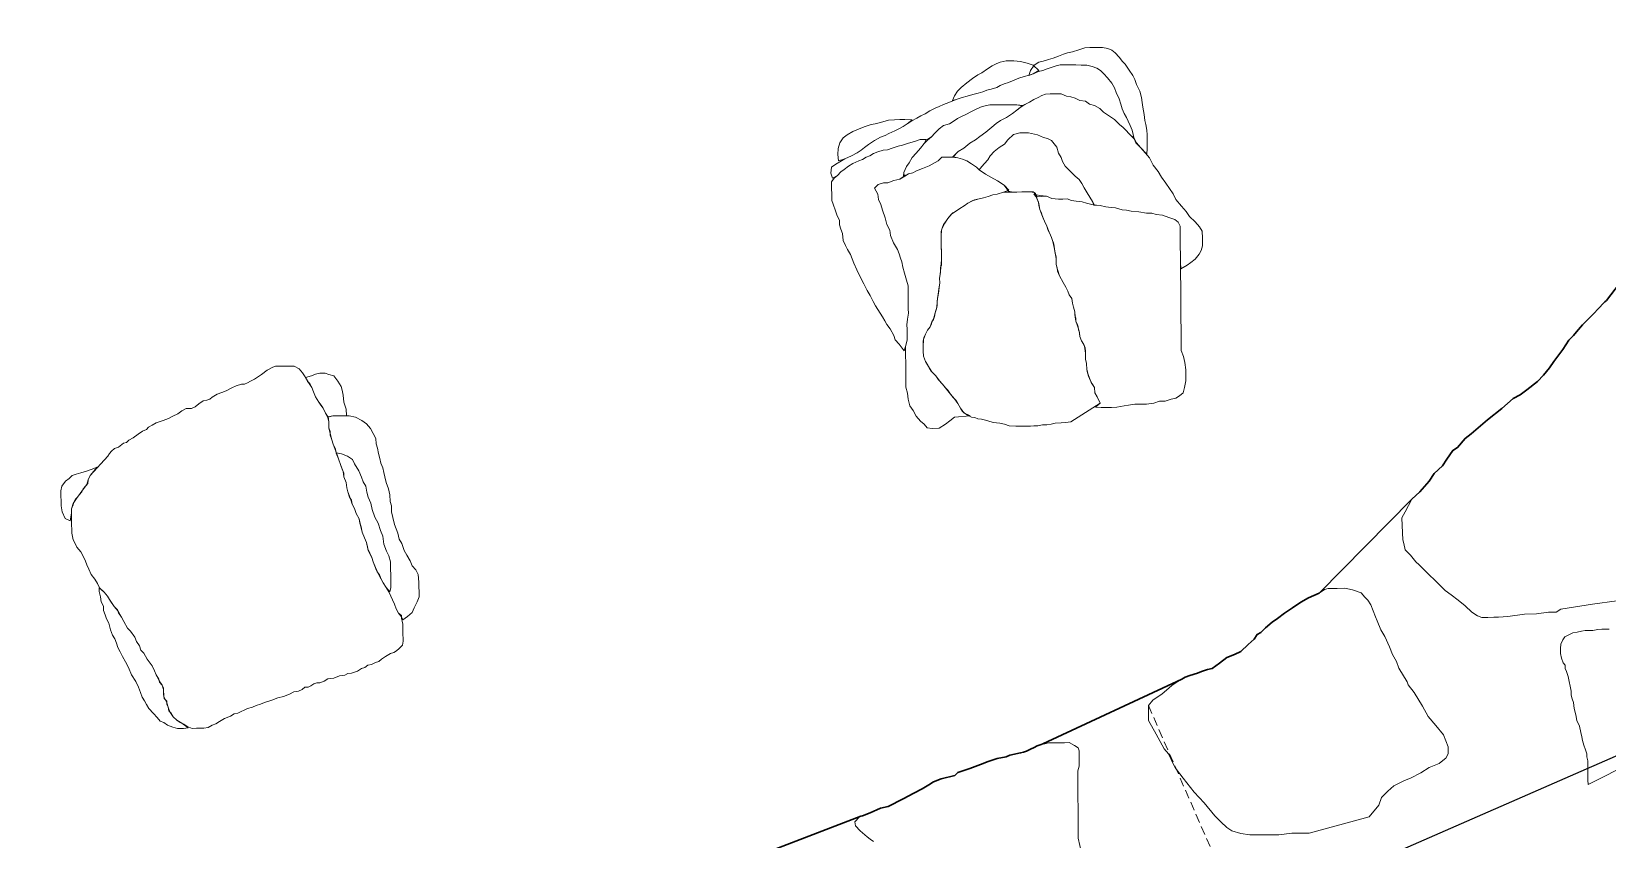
# Model space of a CAD drawing. Header units: millimetres. Extents: x -3113 to 15022, y -19591 to 4665.
# Drawn here: x 2219 to 3356, y -4601 to -4017 of the extents above; entities that cross this region are included whole.
import ezdxf

# ---------------------------------------------------------------- set-up
doc = ezdxf.new("R2010")
doc.units = ezdxf.units.MM
doc.header["$XCLIPFRAME"] = 2
doc.linetypes.add('DASHED', pattern=[19.05, 12.7, -6.35])
doc.linetypes.add('HIDDEN', pattern=[9.525, 6.35, -3.175])
for name, color, linetype, lineweight in [('0A-detail', 7, 'Continuous', 18), ('0A-detail-below_in', 7, 'DASHED', 13), ('0T-walltop', 7, 'Continuous', 30)]:
    doc.layers.add(name, color=color, linetype=linetype, lineweight=lineweight)
picture_1 = doc.add_image_def('image1.tif', size_in_pixel=(6668, 8809))

msp = doc.modelspace()

# ---------------------------------------------------------------- linework, layer by layer
at = {"layer": '0A-detail'}
for points in [[(2984.4, -4042.5), (2980.6, -4041.6), (2976.6, -4041.6), (2972.6, -4041.3), (2968.1, -4041.3), (2964.7, -4041.3), (2961.5, -4041.4), (2958.5, -4042.2), (2955.6, -4043), (2952.1, -4044.3), (2948.9, -4045.5), (2945.8, -4046.3), (2942, -4047.8), (2938.7, -4049), (2939.9, -4045.6), (2942.6, -4041.7), (2946.1, -4039.5), (2949.2, -4038.7), (2953, -4037.5), (2956.3, -4036.5), (2960.3, -4035.1), (2963.8, -4033.8), (2966.8, -4032.7), (2970.3, -4031.9), (2974.8, -4030.5), (2979.2, -4029.1), (2982.8, -4028.9), (2987.5, -4028.8), (2992, -4028.9), (2995.8, -4029.6), (2998.8, -4030.9), (3001, -4032.8), (3003.9, -4035.8), (3006.5, -4038.9), (3008.4, -4040.9), (3011.3, -4045.3), (3013.9, -4049.1), (3015.2, -4052), (3016.5, -4055.5), (3018.8, -4060.5), (3020.1, -4065), (3020.5, -4068.6), (3021, -4072), (3022, -4077.2), (3022.5, -4081.5), (3023.2, -4084.5), (3024, -4088.6), (3024.2, -4092), (3024.2, -4096.7), (3024.3, -4101.9), (3024, -4105.9), (3019.4, -4101.1), (3016, -4097.8), (3014.8, -4094.7), (3014.2, -4091.7), (3013.3, -4088.6), (3011.9, -4085.1), (3010.6, -4082.1), (3009.2, -4079.4), (3007.5, -4076.6), (3006.2, -4073.2), (3005.2, -4069.9), (3004, -4065.9), (3001.9, -4061.3), (3000.6, -4057.9), (2998.6, -4054.7), (2995.6, -4050.9), (2992.9, -4047.9), (2990.4, -4045.6), (2987.9, -4043.9)], [(2827.3, -4096.1), (2831.8, -4093.6), (2835.2, -4092.3), (2837.8, -4090.9), (2842.2, -4089.1), (2844.9, -4087.7), (2848.2, -4085.8), (2851.1, -4084.1), (2854.4, -4081.8), (2857.9, -4079.8), (2860.9, -4078.2), (2864, -4076.7), (2867.4, -4074.6), (2871.3, -4072.7), (2874.2, -4071.4), (2877.1, -4070), (2881, -4068.6), (2886.4, -4066.5), (2890.6, -4065), (2894.3, -4064.1), (2898.4, -4062.8), (2902.2, -4061.8), (2905.5, -4060.9), (2908.4, -4059.8), (2911.7, -4058.9), (2915.6, -4057.7), (2918.2, -4056.4), (2921, -4055.2), (2924.2, -4054.1), (2928.3, -4052.5), (2931.6, -4051.1), (2935.4, -4049.9), (2939, -4048.8), (2942, -4047.8), (2945.8, -4046.3), (2948.9, -4045.5), (2952.1, -4044.3), (2955.6, -4043), (2958.5, -4042.2), (2961.5, -4041.4), (2964.7, -4041.3), (2968.1, -4041.3), (2972.6, -4041.3), (2976.6, -4041.6), (2980.6, -4041.6), (2984.4, -4042.5), (2987.9, -4043.9), (2990.4, -4045.6), (2992.9, -4047.9), (2995.6, -4050.9), (2998.6, -4054.7), (3000.6, -4057.9), (3001.9, -4061.3), (3004, -4065.9), (3005.2, -4069.9), (3006.2, -4073.2), (3007.5, -4076.6), (3009.2, -4079.4), (3010.6, -4082.1), (3011.9, -4085.1), (3013.3, -4088.6), (3014.2, -4091.7), (3014.8, -4094.7), (3011.3, -4091.1), (3008.9, -4088.6), (3006.8, -4086.6), (3004.2, -4084.5), (3000.7, -4080.8), (2997, -4078.4), (2992.7, -4075.5), (2990, -4072.8), (2986.2, -4070.7), (2982.5, -4069.7), (2979.8, -4067.6), (2975.5, -4067.1), (2972.3, -4065.5), (2969.1, -4064.5), (2965.9, -4064.1), (2962.1, -4062.4), (2957.8, -4062.4), (2954.1, -4062.4), (2950.9, -4062.5), (2948.2, -4063.6), (2945.6, -4065), (2942.4, -4066.3), (2939.2, -4068.3), (2934.8, -4070.8), (2930.1, -4070.2), (2926.9, -4070.2), (2923.7, -4070.2), (2920.5, -4070.2), (2916.4, -4070.3), (2910.6, -4070.3), (2905.2, -4071.5), (2901.2, -4073.1), (2896.9, -4075.3), (2893.8, -4076.9), (2890.1, -4078.7), (2887.4, -4080.1), (2884.8, -4081.9), (2881.6, -4084), (2877.3, -4085.2), (2874.1, -4087.5), (2871, -4090.6), (2868.5, -4093.4), (2865.2, -4095.5), (2860.3, -4095.4), (2857.1, -4096.5), (2851.2, -4098.2), (2847.6, -4099.3), (2844.4, -4100.1), (2840.1, -4101.5), (2836.9, -4102.7), (2833.7, -4103.1), (2829.9, -4104.2), (2826.7, -4105.3), (2824, -4107), (2821.3, -4108), (2818.8, -4109.7), (2816.1, -4110.8), (2811.7, -4112.6), (2808.6, -4114.6), (2805.6, -4116.9), (2803.1, -4118.7), (2800.7, -4121.2), (2797, -4123.1), (2795.8, -4119.7), (2796.4, -4115.3), (2799.4, -4113), (2802.4, -4111.4), (2806.1, -4109.2), (2810.8, -4107.1), (2815, -4105), (2817.9, -4102.9), (2820.3, -4101.1), (2823, -4098.8)], [(2922.4, -4038.6), (2927.9, -4038.6), (2932.8, -4038.9), (2937.6, -4040.1), (2941.9, -4041.7), (2945.9, -4045.6), (2942, -4047.8), (2939, -4048.8), (2935.4, -4049.9), (2931.6, -4051.1), (2928.3, -4052.5), (2924.2, -4054.1), (2921, -4055.2), (2918.2, -4056.4), (2915.6, -4057.7), (2911.7, -4058.9), (2908.4, -4059.8), (2905.5, -4060.9), (2902.2, -4061.8), (2898.4, -4062.8), (2894.3, -4064.1), (2890.6, -4065), (2886.4, -4066.5), (2883.6, -4067.1), (2885.1, -4063.8), (2887.2, -4060.5), (2889.9, -4057.8), (2894.1, -4054.5), (2898.2, -4051.2), (2902.1, -4048.7), (2904.9, -4047.2), (2908.9, -4044.3), (2912.3, -4042.2), (2915.3, -4040.7), (2918.2, -4039.5)], [(2926.9, -4070.2), (2930.1, -4070.2), (2933.9, -4071), (2930.1, -4074), (2927, -4076.6), (2922.7, -4079.3), (2918.4, -4081.6), (2915.2, -4083.7), (2912, -4086.3), (2907.8, -4089.9), (2903.5, -4093.2), (2900.3, -4095.6), (2896.1, -4098), (2891.9, -4101.5), (2887.9, -4103.9), (2883.6, -4108), (2879.1, -4108), (2875.9, -4108), (2873.3, -4110.8), (2866.9, -4114.2), (2862, -4116.3), (2857.8, -4117.8), (2855.1, -4119.3), (2852, -4120.1), (2848.3, -4121.8), (2848.7, -4119), (2850.5, -4114.7), (2852.4, -4112.1), (2854.7, -4108.3), (2857.5, -4105.1), (2860.6, -4101.6), (2863.2, -4098.2), (2865.6, -4095.7), (2868.5, -4093.4), (2871, -4090.6), (2874.1, -4087.5), (2877.3, -4085.2), (2881.6, -4084), (2884.8, -4081.9), (2887.4, -4080.1), (2890.1, -4078.7), (2893.8, -4076.9), (2896.9, -4075.3), (2901.2, -4073.1), (2905.2, -4071.5), (2910.6, -4070.3), (2916.4, -4070.3), (2920.5, -4070.2), (2923.7, -4070.2)], [(3030.8, -4149.4), (3027.5, -4148.4), (3023.8, -4148.4), (3018.2, -4147.4), (3012.6, -4147.1), (3009.4, -4146.4), (3006.2, -4146.1), (3001.3, -4144.6), (2998.1, -4144.3), (2994.4, -4143.9), (2990.2, -4143), (2985.8, -4142.6), (2984.7, -4140), (2980.9, -4133.9), (2978.7, -4130.1), (2977.1, -4127.1), (2975, -4124.2), (2972.3, -4121.7), (2968.5, -4117.9), (2964.9, -4114.5), (2963.1, -4111.2), (2962.1, -4108.4), (2960.2, -4105.2), (2959.1, -4100.9), (2957, -4098.4), (2955.1, -4095.9), (2952.2, -4094.6), (2949.3, -4093.8), (2945, -4092), (2938.6, -4090.4), (2932.4, -4090.4), (2927.8, -4091.6), (2923.6, -4095.6), (2921.3, -4098.6), (2917.5, -4101.1), (2913.8, -4104), (2911, -4107), (2909.3, -4109.9), (2906.8, -4112.5), (2904.8, -4114.8), (2903, -4117.3), (2901.1, -4115.3), (2897.4, -4112.8), (2894, -4110.8), (2890.9, -4109.6), (2887.6, -4108.5), (2884.1, -4107.9), (2887.9, -4103.9), (2891.9, -4101.5), (2896.1, -4098), (2900.3, -4095.6), (2903.5, -4093.2), (2907.8, -4089.9), (2912, -4086.3), (2915.2, -4083.7), (2918.4, -4081.6), (2922.7, -4079.3), (2927, -4076.6), (2930.1, -4074), (2933.3, -4071.7), (2936, -4070.1), (2939.2, -4068.3), (2942.4, -4066.3), (2945.6, -4065), (2948.2, -4063.6), (2950.9, -4062.5), (2954.1, -4062.4), (2957.8, -4062.4), (2962.1, -4062.4), (2965.9, -4064.1), (2969.1, -4064.5), (2972.3, -4065.5), (2975.5, -4067.1), (2979.8, -4067.6), (2982.5, -4069.7), (2986.2, -4070.7), (2990, -4072.8), (2992.7, -4075.5), (2997, -4078.4), (3000.7, -4080.8), (3004.2, -4084.5), (3006.8, -4086.6), (3008.9, -4088.6), (3011.3, -4091.1), (3014.7, -4094.6), (3016.5, -4097.8), (3019.4, -4101.1), (3022.9, -4105.2), (3025.8, -4108.5), (3028.6, -4113.7), (3032.1, -4118.4), (3034.6, -4122.4), (3037.7, -4126.9), (3040.3, -4130.7), (3042.9, -4134.4), (3045, -4138.6), (3048.9, -4143.4), (3052.4, -4147.3), (3054.8, -4150.8), (3058.9, -4154.6), (3061.9, -4158.3), (3064, -4161.4), (3064.1, -4166.5), (3064.1, -4172.1), (3063.2, -4175.4), (3061.7, -4178.1), (3058.9, -4181.6), (3055.7, -4184), (3053.1, -4186.1), (3048.6, -4188.7), (3048.2, -4184.1), (3048.2, -4180.9), (3048.2, -4177.1), (3048.1, -4173.9), (3048.1, -4170.7), (3048.1, -4166.2), (3048, -4161), (3048, -4157.8), (3046.6, -4155), (3044.2, -4153.1), (3039.8, -4151.5), (3035.3, -4150)], [(2845.7, -4080.9), (2849.4, -4080.9), (2854.7, -4081), (2851.1, -4084.1), (2848.2, -4085.8), (2844.9, -4087.7), (2842.2, -4089.1), (2837.8, -4090.9), (2835.2, -4092.3), (2831.8, -4093.6), (2827.3, -4096.1), (2823, -4098.8), (2820.3, -4101.1), (2817.9, -4102.9), (2815, -4105), (2810.8, -4107.1), (2806.1, -4109.2), (2801.5, -4110.8), (2801, -4106.1), (2801.1, -4101.9), (2802.5, -4097.7), (2804.8, -4094), (2807.8, -4091.9), (2811.8, -4089.6), (2814.7, -4088.2), (2817.5, -4087.1), (2820.7, -4085.8), (2824.9, -4084.5), (2827.9, -4083.9), (2830.7, -4083.2), (2833.5, -4082.5), (2837.6, -4081.4), (2841.9, -4081)], [(2969.7, -4139.3), (2966.5, -4138.2), (2963.3, -4138.3), (2960.1, -4138.3), (2955.3, -4137.8), (2951.5, -4136.3), (2944.9, -4136.7), (2942.7, -4133.6), (2939.6, -4133.1), (2935.1, -4133.1), (2930.2, -4133.2), (2927.3, -4133.2), (2924.2, -4132.6), (2920.9, -4128.2), (2916.2, -4125.2), (2911.3, -4122.5), (2907.6, -4120.3), (2902.9, -4117.1), (2904.8, -4114.8), (2906.8, -4112.5), (2909.3, -4109.9), (2911, -4107), (2913.8, -4104), (2917.5, -4101.1), (2921.3, -4098.6), (2923.6, -4095.6), (2927.8, -4091.6), (2932.4, -4090.4), (2938.6, -4090.4), (2945, -4092), (2949.3, -4093.8), (2952.2, -4094.6), (2955.1, -4095.9), (2957, -4098.4), (2959.1, -4100.9), (2960.2, -4105.2), (2962.1, -4108.4), (2963.1, -4111.2), (2964.9, -4114.5), (2968.5, -4117.9), (2972.3, -4121.7), (2975, -4124.2), (2977.1, -4127.1), (2978.7, -4130.1), (2980.9, -4133.9), (2984.7, -4140), (2986.3, -4142.7), (2980.4, -4141.3), (2977.2, -4140.3), (2972.9, -4139.7)], [(2860.3, -4095.4), (2864.8, -4095.3), (2863.2, -4098.2), (2860.6, -4101.6), (2857.5, -4105.1), (2854.7, -4108.3), (2852.4, -4112.1), (2850.5, -4114.7), (2848.7, -4119), (2848.8, -4121.8), (2845.6, -4124), (2841.3, -4124.8), (2837.1, -4126.6), (2833.9, -4126.6), (2830.1, -4127.8), (2827.4, -4130.5), (2829.7, -4134.8), (2830.2, -4138.5), (2831.9, -4142.1), (2833.2, -4146.2), (2835.1, -4151.8), (2836.3, -4156.6), (2838.4, -4160.8), (2839, -4164.6), (2841.2, -4169.9), (2843.9, -4174.6), (2845.1, -4177.8), (2846.1, -4181), (2847.2, -4183.7), (2847.8, -4187.5), (2849.1, -4191.7), (2850.5, -4196.8), (2851.7, -4200.8), (2851.7, -4205.9), (2851.8, -4212.4), (2851.8, -4217.4), (2851.9, -4220.6), (2851.3, -4224.9), (2850.8, -4229.1), (2850.9, -4232.3), (2850.9, -4235.6), (2850.9, -4240.2), (2849.9, -4244.7), (2848.8, -4247.9), (2845.1, -4243.1), (2842.3, -4239.9), (2841.3, -4236.8), (2838.8, -4232), (2836.2, -4228.9), (2834.8, -4226.1), (2833.1, -4223.4), (2831.6, -4220.7), (2829.8, -4218.1), (2828.2, -4215.4), (2826.5, -4212.2), (2824.2, -4208), (2822, -4204.3), (2819.8, -4199.5), (2816.8, -4193.9), (2814.6, -4189.4), (2812.4, -4184.6), (2810.1, -4178.3), (2807.9, -4174.6), (2806.5, -4171.8), (2804.8, -4168.1), (2804.2, -4163.2), (2803.2, -4160), (2802.1, -4156.8), (2802.1, -4153.6), (2800.5, -4150.4), (2799.3, -4146.7), (2797.6, -4142), (2796.5, -4139.3), (2796.5, -4135.1), (2796.4, -4130.5), (2796.4, -4125.9), (2798.2, -4123.3), (2800.7, -4121.2), (2803.1, -4118.7), (2805.6, -4116.9), (2808.6, -4114.6), (2811.7, -4112.6), (2816.1, -4110.8), (2818.8, -4109.7), (2821.3, -4108), (2824, -4107), (2826.7, -4105.3), (2829.9, -4104.2), (2833.7, -4103.1), (2836.9, -4102.7), (2840.1, -4101.5), (2844.4, -4100.1), (2847.6, -4099.3), (2851.2, -4098.2), (2857.1, -4096.5)], [(2879.1, -4108), (2883.1, -4108), (2887.6, -4108.5), (2890.9, -4109.6), (2894, -4110.8), (2897.4, -4112.8), (2901.1, -4115.3), (2903.2, -4117.4), (2907.6, -4120.3), (2911.3, -4122.5), (2916.2, -4125.2), (2920.9, -4128.2), (2924.4, -4131.9), (2920.4, -4133.4), (2916, -4134.7), (2912.9, -4135.3), (2909.5, -4136.4), (2906, -4137.5), (2902.9, -4138), (2898.7, -4139.3), (2894.7, -4141.2), (2892.2, -4143.2), (2888.9, -4145.2), (2885.9, -4147.3), (2883.2, -4149), (2880.4, -4152.3), (2878.1, -4155.6), (2875.8, -4160.5), (2875.6, -4165.1), (2875.6, -4168.9), (2875.6, -4172.6), (2875.7, -4177.1), (2875.7, -4182.4), (2875.4, -4187), (2875, -4191.4), (2874.4, -4195.3), (2874.5, -4198.7), (2873.9, -4203.4), (2873.1, -4208.7), (2872.6, -4212.4), (2872.4, -4216.4), (2871.3, -4220.4), (2870.2, -4224.1), (2868.6, -4227.7), (2867.5, -4230.4), (2865.7, -4232.9), (2864.1, -4235.7), (2862.7, -4239.7), (2862.6, -4244.7), (2862.6, -4248.1), (2862.8, -4251.7), (2864.3, -4255.6), (2866.3, -4259.1), (2868.8, -4263.1), (2871.7, -4265.8), (2873.7, -4268.7), (2876.5, -4271.8), (2879.4, -4275.5), (2882.3, -4279), (2885.2, -4282.4), (2887.6, -4285.8), (2889.5, -4289.2), (2892, -4292.5), (2896.4, -4294.8), (2885.2, -4295.8), (2881.9, -4298.3), (2878.6, -4300.8), (2874.2, -4303.6), (2869.1, -4303.8), (2865.4, -4303.3), (2863.3, -4300.7), (2860.6, -4298.5), (2857.5, -4294.9), (2855.3, -4291), (2853, -4287.5), (2851.7, -4282.6), (2851.3, -4278.3), (2850.1, -4274.1), (2850.1, -4269.8), (2850.1, -4266.1), (2850, -4262.3), (2850, -4259.1), (2850, -4255.9), (2849.9, -4251.6), (2849.9, -4248.4), (2849.9, -4244.7), (2850.9, -4240.2), (2850.9, -4235.6), (2850.9, -4232.3), (2850.8, -4229.1), (2851.3, -4224.9), (2851.9, -4220.6), (2851.8, -4217.4), (2851.8, -4212.4), (2851.7, -4205.9), (2851.7, -4200.8), (2850.5, -4196.8), (2849.1, -4191.7), (2847.8, -4187.5), (2847.2, -4183.7), (2846.1, -4181), (2845.1, -4177.8), (2843.9, -4174.6), (2841.2, -4169.9), (2839, -4164.6), (2838.4, -4160.8), (2836.3, -4156.6), (2835.1, -4151.8), (2833.2, -4146.2), (2831.9, -4142.1), (2830.2, -4138.5), (2829.7, -4134.8), (2827.4, -4130.5), (2830.1, -4127.8), (2833.9, -4126.6), (2837.1, -4126.6), (2841.3, -4124.8), (2845.6, -4124), (2849.3, -4121.7), (2852, -4120.1), (2855.1, -4119.3), (2857.8, -4117.8), (2862, -4116.3), (2866.9, -4114.2), (2873.3, -4110.8), (2875.9, -4108)], [(2990.3, -4285.6), (2969.1, -4299.1), (2965.3, -4299.6), (2962.1, -4299.9), (2957.9, -4300.1), (2954.8, -4300.7), (2951.8, -4301.3), (2948.6, -4301.3), (2945.4, -4302), (2942.4, -4302), (2940, -4302.1), (2937.3, -4302.1), (2934, -4302.1), (2929.5, -4302.2), (2924.7, -4301.9), (2921.2, -4300.8), (2917.8, -4300), (2913, -4299.6), (2909.2, -4298.3), (2906.5, -4297.6), (2904.6, -4297.1), (2902.1, -4296.9), (2899.9, -4296), (2897.5, -4295.7), (2895.5, -4294.7), (2893.1, -4293.4), (2891, -4291.6), (2889.5, -4289.2), (2887.6, -4285.8), (2886.2, -4283.4), (2884.3, -4281.4), (2882.3, -4279), (2880.3, -4276.3), (2878.6, -4274.6), (2876.5, -4271.8), (2874.4, -4269.6), (2873.1, -4267.8), (2871.7, -4265.8), (2869.6, -4263.7), (2868.2, -4262.5), (2866.8, -4260), (2865.9, -4258.2), (2864.3, -4255.6), (2862.8, -4251.7), (2862.6, -4248.1), (2862.6, -4244.7), (2862.5, -4240.9), (2863, -4238.5), (2864.1, -4235.7), (2865.7, -4232.9), (2867.5, -4230.4), (2868.5, -4228.5), (2868.7, -4226.8), (2869.9, -4225.1), (2870.6, -4223), (2871.3, -4220.4), (2872.2, -4217.6), (2872.6, -4215.1), (2872.6, -4212.4), (2872.8, -4209.8), (2873.4, -4207.6), (2873.8, -4204.6), (2874.1, -4202.1), (2874.5, -4198.7), (2874.4, -4195.3), (2874.9, -4192.5), (2875.1, -4190.2), (2875.1, -4187.8), (2875.8, -4186), (2875.7, -4183.6), (2875.7, -4181.2), (2875.7, -4178.4), (2875.7, -4175.7), (2875.6, -4172.6), (2875.6, -4168.9), (2875.6, -4165.1), (2875.5, -4161.7), (2876.2, -4159.3), (2877.3, -4156.6), (2878.9, -4154.5), (2880.4, -4152.3), (2882.5, -4149.7), (2883.9, -4148.3), (2885.9, -4147.3), (2888.9, -4145.2), (2892.2, -4143.2), (2894.7, -4141.2), (2897.9, -4139.6), (2899.5, -4138.9), (2902.9, -4138), (2906, -4137.5), (2909.5, -4136.4), (2912.9, -4135.3), (2916, -4134.7), (2920.4, -4133.4), (2924.1, -4133.2), (2927.3, -4133.2), (2930.2, -4133.2), (2933.7, -4133.1), (2936.5, -4133.1), (2939.6, -4133.1), (2941.9, -4133), (2943.5, -4134.2), (2944, -4136.1), (2944.6, -4137.8), (2945.8, -4140.5), (2945.9, -4142.6), (2946.8, -4145.7), (2947.9, -4148.4), (2948.6, -4150.8), (2949.6, -4153.2), (2950.7, -4155.3), (2951.9, -4157.8), (2952.8, -4161), (2954, -4163.2), (2955.2, -4166.1), (2955.9, -4168.2), (2956.5, -4169.8), (2957, -4172.3), (2957.2, -4174.3), (2957.8, -4177.4), (2958.5, -4180.1), (2958.5, -4182.5), (2958.5, -4185.6), (2959.3, -4188), (2959.5, -4190.4), (2960.9, -4193.8), (2963.5, -4198.4), (2965.5, -4201.9), (2966.9, -4204.7), (2968, -4207.4), (2969.9, -4210.1), (2970.4, -4213.5), (2971.1, -4216.3), (2971.9, -4219.7), (2971.9, -4222.1), (2972.6, -4224.2), (2972.8, -4226.5), (2973.9, -4229), (2974.3, -4230.6), (2974.7, -4232.7), (2975.4, -4234.6), (2975.7, -4237.4), (2976.8, -4240.5), (2978.4, -4243.3), (2979.4, -4245.6), (2979.6, -4248.4), (2979.6, -4250.8), (2979.7, -4253.8), (2980.4, -4256.9), (2980.7, -4261.4), (2981.2, -4263.8), (2981.8, -4266.1), (2983.2, -4269.6), (2984.6, -4271.6), (2986.1, -4274.3), (2986.4, -4278.1), (2988.1, -4281.1)], [(2948.2, -4149.6), (2946.8, -4145.7), (2945.9, -4141.6), (2944.3, -4137), (2942.3, -4134.7), (2946.7, -4135.6), (2951.5, -4136.3), (2955.3, -4137.8), (2960.1, -4138.3), (2963.3, -4138.3), (2966.5, -4138.2), (2969.7, -4139.3), (2972.9, -4139.7), (2977.2, -4140.3), (2980.4, -4141.3), (2985.3, -4142.4), (2990.2, -4143), (2994.4, -4143.9), (2998.1, -4144.3), (3001.3, -4144.6), (3006.2, -4146.1), (3009.4, -4146.4), (3012.6, -4147.1), (3018.2, -4147.4), (3023.8, -4148.4), (3027.5, -4148.4), (3030.8, -4149.4), (3035.3, -4150), (3039.8, -4151.5), (3044.2, -4153.1), (3046.6, -4155), (3048, -4157.8), (3048, -4161), (3048.1, -4166.2), (3048.1, -4170.7), (3048.1, -4173.9), (3048.2, -4177.1), (3048.2, -4180.9), (3048.2, -4184.1), (3048.3, -4187.8), (3048.3, -4192.1), (3048.3, -4195.3), (3048.4, -4198.5), (3048.4, -4201.7), (3048.4, -4204.9), (3048.5, -4208.1), (3048.5, -4211.3), (3048.5, -4214.5), (3048.5, -4217.7), (3048.6, -4222), (3048.6, -4226.3), (3048.7, -4230.5), (3048.7, -4233.8), (3048.7, -4238.6), (3048.8, -4243.4), (3048.8, -4247.7), (3050.5, -4252), (3051.4, -4256.2), (3052.1, -4261.5), (3052.2, -4265.9), (3052.2, -4269.6), (3051.2, -4274.4), (3050.2, -4278.2), (3047.5, -4280.3), (3044.8, -4281.9), (3041.6, -4282.7), (3037.3, -4284.1), (3033.1, -4284.1), (3028.9, -4285.6), (3023.8, -4286.3), (3019.3, -4286.4), (3015.2, -4286.4), (3010.7, -4287.1), (3007.5, -4287.6), (3002.4, -4288.5), (2998.4, -4288.7), (2994.7, -4288.8), (2990.9, -4288.8), (2986.9, -4288.4), (2990.3, -4285.6), (2988.1, -4281.1), (2986.4, -4278.1), (2986.1, -4274.3), (2983.9, -4270.6), (2981.5, -4265), (2980.7, -4261.4), (2980.4, -4256.9), (2979.7, -4253.8), (2979.6, -4249.6), (2978.9, -4244.5), (2976.8, -4240.5), (2975.7, -4237.4), (2975, -4233.7), (2974, -4229.8), (2972.8, -4226.5), (2972.2, -4223.2), (2971.9, -4219.7), (2971.1, -4216.3), (2970.4, -4213.5), (2969.9, -4210.1), (2968, -4207.4), (2966.9, -4204.7), (2965.5, -4201.9), (2963.5, -4198.4), (2960.9, -4193.8), (2959.4, -4189.2), (2958.5, -4185.6), (2958.5, -4181.3), (2957.8, -4177.4), (2957.1, -4173.3), (2956.2, -4169), (2955.2, -4166.1), (2953.4, -4162.1), (2951.9, -4157.8), (2950.1, -4154.3)], [(2261.3, -4337.9), (2274, -4323.8), (2275.4, -4322), (2276.8, -4320.2), (2279, -4318.3), (2281.7, -4317.3), (2285.4, -4314.4), (2287.6, -4313.9), (2289.2, -4312.3), (2292.4, -4310.6), (2296, -4307.9), (2299.2, -4305.8), (2302, -4304.6), (2303.5, -4303), (2306.2, -4301.4), (2308.9, -4299.8), (2314.1, -4298.1), (2317.9, -4296.6), (2321.1, -4294.9), (2324.6, -4293.4), (2327.5, -4291.2), (2330.7, -4289.4), (2334.4, -4289.4), (2337.1, -4288.3), (2339.7, -4286.2), (2342.9, -4284), (2345.6, -4283.5), (2347.7, -4282.8), (2349.3, -4281.2), (2353.1, -4279.1), (2356.3, -4278), (2359.4, -4276.7), (2363.7, -4274.5), (2366.8, -4273.1), (2370.6, -4271.9), (2372.7, -4271.9), (2374.9, -4270.9), (2377, -4269.8), (2380, -4268.3), (2384.9, -4264.9), (2389.2, -4261.8), (2393.1, -4259.6), (2395.1, -4258.9), (2398.3, -4258.9), (2401, -4258.8), (2404.7, -4258.8), (2408.5, -4258.8), (2412.2, -4260.9), (2414.6, -4263.8), (2416.6, -4266.7), (2418.2, -4270), (2419.8, -4271.5), (2421.4, -4274.2), (2422.6, -4277.4), (2424.1, -4281.1), (2426.3, -4284.8), (2427.9, -4287), (2429.5, -4289.2), (2431.2, -4292.8), (2433, -4296), (2433.5, -4299.2), (2433.5, -4303.5), (2434.5, -4306.1), (2434.5, -4308.7), (2435.7, -4312), (2436.8, -4315.2), (2438.3, -4318.9), (2439, -4321.6), (2440.6, -4325.9), (2442.2, -4330.7), (2443.4, -4333.9), (2444.5, -4336), (2444.5, -4338.7), (2446, -4342.9), (2446.7, -4346.6), (2447.4, -4349.6), (2448.5, -4353.5), (2450, -4355.7), (2450.4, -4358.5), (2452.1, -4361.6), (2453.3, -4365.3), (2455.4, -4369.1), (2455.9, -4372.3), (2456.9, -4374.8), (2457.7, -4378.6), (2459.3, -4382.9), (2460.9, -4386.1), (2461.4, -4389.4), (2462.1, -4391.9), (2464.6, -4396.9), (2465.7, -4400.1), (2466.9, -4403.2), (2467.5, -4405.3), (2468.6, -4407.4), (2470.2, -4409.5), (2471.3, -4412.7), (2472.9, -4415.4), (2475.1, -4418.6), (2477, -4421.8), (2478.4, -4425), (2479.5, -4427.6), (2481, -4430.8), (2482.2, -4434), (2483.8, -4437.2), (2486, -4438.8), (2486, -4440.9), (2487.1, -4445.2), (2487.1, -4449.5), (2487.1, -4452.7), (2487.2, -4455.4), (2487.2, -4457.5), (2486.7, -4460.2), (2484.4, -4462.7), (2482.5, -4464.4), (2480.4, -4465.5), (2478, -4466.4), (2474.5, -4468.4), (2471.7, -4470.3), (2469.7, -4472), (2467.3, -4472.9), (2464.3, -4474.3), (2461.7, -4474.8), (2459.7, -4476.4), (2457.1, -4477.1), (2454.3, -4479), (2450, -4480.4), (2447.3, -4480.8), (2445.2, -4481.9), (2441.4, -4482.5), (2437.2, -4484.1), (2432.9, -4484.6), (2430.2, -4486.3), (2427.1, -4487.4), (2425, -4487.4), (2422.8, -4488.1), (2420.7, -4489.6), (2418.6, -4490.7), (2416.4, -4490.7), (2414.3, -4492.3), (2411.6, -4493.5), (2408.4, -4494), (2405.2, -4495.6), (2400.9, -4497.3), (2396.8, -4498.4), (2392.5, -4500), (2387.1, -4501.7), (2384.4, -4502.8), (2381.2, -4503.8), (2378.6, -4505), (2374.8, -4506.1), (2368, -4509.4), (2365.3, -4509.9), (2362.7, -4511.5), (2358.4, -4513.3), (2354.8, -4515.5), (2352, -4517), (2349.3, -4518), (2346.6, -4519.6), (2343.5, -4520.3), (2341.4, -4520.3), (2338.2, -4520.3), (2335, -4520.4), (2331.4, -4519), (2328.9, -4517.2), (2326.3, -4516.1), (2323.8, -4514.4), (2321.3, -4511.9), (2319.5, -4509.1), (2318.2, -4507.6), (2317.7, -4505), (2316.6, -4502.9), (2316.6, -4500.7), (2314.8, -4498.7), (2314.3, -4495.9), (2314.3, -4493.2), (2314.3, -4491.1), (2313.3, -4489.1), (2311.5, -4487.1), (2311, -4484.8), (2308.9, -4481.6), (2307.8, -4478.9), (2306.1, -4475.2), (2302.4, -4470.3), (2300.2, -4466.1), (2298, -4464), (2296.9, -4460.8), (2294.8, -4457.6), (2293.7, -4454.4), (2290.4, -4450.2), (2288.3, -4448.1), (2285.6, -4443.3), (2283.9, -4440.1), (2281.8, -4436.9), (2281.2, -4434.7), (2278.8, -4432.4), (2276.8, -4429.5), (2275.3, -4427.4), (2273.8, -4425), (2271.5, -4422), (2268.2, -4418.9), (2266.6, -4415.8), (2264.8, -4412.6), (2262.2, -4409.3), (2260.5, -4405.5), (2259, -4402.3), (2258, -4399.7), (2256.4, -4396), (2254.6, -4392.8), (2251.8, -4389.6), (2250.3, -4386.4), (2249.2, -4384.2), (2248.1, -4379.4), (2248.1, -4376.7), (2248, -4373.5), (2248, -4370.9), (2248, -4368.7), (2247.9, -4365), (2247.9, -4361.8), (2249, -4359.1), (2249.5, -4357), (2250.8, -4355), (2252.1, -4353.8), (2253.7, -4351.6), (2255.3, -4349.5), (2256.4, -4347.4), (2258.2, -4345.3), (2259.6, -4343.5), (2260, -4340.9)], [(2427.1, -4263.9), (2430.9, -4263.9), (2433.6, -4265), (2437.1, -4265.8), (2440.1, -4269.8), (2442.4, -4273.5), (2443.3, -4276.2), (2444, -4279.9), (2444.5, -4285), (2446.2, -4290), (2446.3, -4294.6), (2444.1, -4294.8), (2440.3, -4294.8), (2436.6, -4294.8), (2433.1, -4295.8), (2431.2, -4292.8), (2428.7, -4288.1), (2426.3, -4284.8), (2424.1, -4281.1), (2422.6, -4277.4), (2421.4, -4274.2), (2419, -4270.8), (2416.7, -4267.1), (2421, -4265.8), (2424.1, -4264.6)], [(2444.1, -4294.8), (2448.3, -4294.7), (2452.8, -4295.8), (2457.4, -4298.2), (2460.7, -4300.6), (2463.6, -4303.8), (2465.5, -4307.5), (2467.5, -4311.2), (2467.8, -4314.9), (2468.8, -4318.1), (2469.4, -4321.9), (2470.5, -4325.6), (2471.1, -4328.8), (2472.5, -4332.2), (2473.3, -4335.7), (2474, -4338.8), (2475.1, -4342.8), (2476.6, -4347.5), (2477.7, -4351.8), (2477.8, -4356.6), (2478.9, -4359.7), (2478.9, -4364), (2479.7, -4368.2), (2481.1, -4373.1), (2482.3, -4376.3), (2483.3, -4379.5), (2484.4, -4383.8), (2486.3, -4387), (2488, -4392), (2489.9, -4395.4), (2492.4, -4399.4), (2493.7, -4402.9), (2496.3, -4405.8), (2498, -4409.3), (2498.6, -4414.7), (2498.6, -4418.4), (2498.7, -4421.6), (2498.7, -4425.4), (2497.3, -4429.1), (2495.2, -4433.3), (2493.8, -4436.6), (2490.5, -4439.5), (2487, -4442.1), (2486, -4439.9), (2483.8, -4437.2), (2482.2, -4434), (2481, -4430.8), (2479.5, -4427.6), (2478.4, -4425), (2477, -4421.8), (2475.1, -4418.6), (2472.9, -4415.4), (2471.3, -4412.7), (2469.3, -4408.5), (2467.2, -4404.3), (2465.7, -4400.1), (2464.6, -4396.9), (2461.7, -4390.7), (2460.9, -4386.1), (2459.3, -4382.9), (2457.7, -4378.6), (2456.4, -4373.6), (2455.4, -4369.1), (2453.3, -4365.3), (2452.1, -4361.6), (2450.4, -4358.5), (2449.3, -4354.6), (2447.4, -4349.6), (2446.7, -4346.6), (2446, -4342.9), (2444.5, -4338.7), (2443.9, -4335), (2442.2, -4330.7), (2440.6, -4325.9), (2438.6, -4320.3), (2436.8, -4315.2), (2435.7, -4312), (2434.5, -4307.4), (2433.5, -4303.5), (2433.5, -4299.2), (2433.2, -4295.5), (2436.6, -4294.8), (2440.3, -4294.8)], [(2440.6, -4325.9), (2439.2, -4321.4), (2442.7, -4322.1), (2447.1, -4323.8), (2450.8, -4326.3), (2452.1, -4329.3), (2455.2, -4334.5), (2457.3, -4339.1), (2458.4, -4342.3), (2460.2, -4345.5), (2461.1, -4349.8), (2462, -4353.4), (2463.9, -4357.7), (2465, -4362.3), (2466.9, -4367.9), (2469.2, -4372.2), (2471, -4377.5), (2472.6, -4381.7), (2473.2, -4387.3), (2475.3, -4392.5), (2476.8, -4395.8), (2478.2, -4400.2), (2478.2, -4405.5), (2478.3, -4409.5), (2478.3, -4413.8), (2478.3, -4418.6), (2477.7, -4421.8), (2475.1, -4418.6), (2472.9, -4415.4), (2471.3, -4412.7), (2469.3, -4408.5), (2467.2, -4404.3), (2465.7, -4400.1), (2464.6, -4396.9), (2461.7, -4390.7), (2460.9, -4386.1), (2459.3, -4382.9), (2457.7, -4378.6), (2456.4, -4373.6), (2455.4, -4369.1), (2453.3, -4365.3), (2452.1, -4361.6), (2450.4, -4358.5), (2449.3, -4354.6), (2447.4, -4349.6), (2446.7, -4346.6), (2446, -4342.9), (2444.5, -4338.7), (2443.9, -4335), (2442.2, -4330.7)], [(2262.1, -4333.4), (2266.4, -4331.9), (2261.3, -4337.9), (2260, -4340.9), (2258.9, -4344.4), (2255.8, -4348.5), (2253.7, -4351.6), (2251.4, -4354.4), (2249.2, -4358.1), (2247.9, -4361.8), (2247.9, -4365), (2246.9, -4370.6), (2243.2, -4368.9), (2241.1, -4364), (2240.4, -4359.7), (2240.4, -4356.5), (2240.3, -4352.2), (2240.3, -4349), (2240.8, -4345.4), (2243.5, -4341.9), (2246.1, -4340), (2248.4, -4337.9), (2251.2, -4336.9), (2254.6, -4335.9), (2258.7, -4334.7)], [(2267.8, -4421.5), (2267.9, -4418.9), (2271.5, -4422), (2273.8, -4425), (2276, -4428.5), (2278.8, -4432.4), (2281.5, -4435.8), (2283.9, -4440.1), (2285.6, -4443.3), (2288.3, -4448.1), (2290.4, -4450.2), (2293.7, -4454.4), (2294.8, -4457.6), (2296.9, -4460.8), (2298, -4464), (2300.2, -4466.1), (2302.4, -4470.3), (2306.1, -4475.2), (2307.8, -4478.9), (2308.9, -4481.6), (2311.2, -4486), (2313.3, -4489.1), (2314.3, -4492.2), (2314.5, -4497.3), (2316.6, -4501.8), (2317.7, -4505), (2318.8, -4508.4), (2321.3, -4511.9), (2323.8, -4514.4), (2327.6, -4516.7), (2332.1, -4519.9), (2328.8, -4520.4), (2324.3, -4520.5), (2321, -4519.4), (2317.2, -4518.1), (2314.5, -4516.2), (2311.8, -4515.2), (2309.7, -4512.6), (2307.1, -4509.5), (2303.8, -4506), (2302, -4503.2), (2300.5, -4500.4), (2298.8, -4497.7), (2297.7, -4494.5), (2296.2, -4490.7), (2294.2, -4486.5), (2291.2, -4481.8), (2289.1, -4476.5), (2286.8, -4472.2), (2284.7, -4468.4), (2283.1, -4465.2), (2281.4, -4462), (2280.3, -4458.8), (2279.1, -4455.6), (2277.6, -4453), (2276, -4449.3), (2274.9, -4444.5), (2273.2, -4441.3), (2272.1, -4438.5), (2271.1, -4435.3), (2271.1, -4432.1), (2269.2, -4428.9), (2268.8, -4425.3)], [(3184.3, -4584.1), (3141.1, -4595.9), (3138.3, -4595.9), (3136.1, -4595.9), (3132.3, -4595.9), (3128.5, -4596), (3119.2, -4597.2), (3110.4, -4597.2), (3103.9, -4597.3), (3098.4, -4597.3), (3091.8, -4596.3), (3085.2, -4594.2), (3081.8, -4592), (3077.4, -4587.7), (3073.1, -4583.4), (3065.3, -4574.1), (3058, -4566.5), (3050.2, -4556.2), (3044.7, -4549.1), (3043.1, -4546.3), (3039.7, -4538.7), (3036.4, -4535), (3030.8, -4524.6), (3025.2, -4514.7), (3025.1, -4503.8), (3028.4, -4500), (3035, -4495.5), (3038.2, -4492.7), (3042, -4489.4), (3046.4, -4486.6), (3051.7, -4483.3), (3055, -4482.1), (3060.5, -4480.4), (3063.3, -4479.4), (3067.7, -4477.8), (3071, -4477.1), (3076.4, -4473.2), (3081.8, -4469.3), (3087.3, -4467), (3091.7, -4464.8), (3097.1, -4459.9), (3101.5, -4455.9), (3103.6, -4452.6), (3106.3, -4451.1), (3109.5, -4447.7), (3114.5, -4443.8), (3118.3, -4441.1), (3123.2, -4437.1), (3129.2, -4433.3), (3135.2, -4429.3), (3140.6, -4426), (3148.3, -4422.7), (3152.1, -4420), (3154.9, -4419.3), (3161.4, -4419.3), (3166.9, -4419.2), (3172.4, -4420.3), (3178.6, -4422.4), (3181.2, -4425.6), (3183.5, -4427.8), (3185.7, -4431.1), (3189, -4439.8), (3190.1, -4442.6), (3192.8, -4449.2), (3195.7, -4454), (3199.1, -4461.6), (3201.3, -4467.1), (3204.1, -4472.1), (3205.8, -4477), (3211.9, -4486.7), (3212.5, -4488.9), (3216.9, -4494.4), (3222.9, -4504.2), (3226.9, -4511.8), (3232.5, -4518.3), (3238, -4524.9), (3239.7, -4529.3), (3241.4, -4533.7), (3241.5, -4538.6), (3239.8, -4541.9), (3237.6, -4543.5), (3234.9, -4545.7), (3227.7, -4548.6), (3221.8, -4552.4), (3214.2, -4556.2), (3209.8, -4558), (3202.2, -4561.9), (3197.8, -4565.7), (3193.4, -4570.2), (3191.3, -4575.7)]]:
    msp.add_lwpolyline(points, close=True, dxfattribs=at)
for points in [[(3363.2, -4428.3), (3345.7, -4430.7), (3322.7, -4434.2), (3319.4, -4436.4), (3313.9, -4436.5), (3305.1, -4437.7), (3296.4, -4437.8), (3284.4, -4439.6), (3277.8, -4440.1), (3274.5, -4440.1), (3270.1, -4440.2), (3265.8, -4440.2), (3262.5, -4439.2), (3258.5, -4436.5), (3253.6, -4431.9), (3248.6, -4427.8), (3243.6, -4423.9), (3239.3, -4420.8), (3232.6, -4414.2), (3227.1, -4408.8), (3220.4, -4402.2), (3218.2, -4400.1), (3214.3, -4395.2), (3210.5, -4391.4), (3209.4, -4387), (3208.8, -4384.3), (3208.2, -4373.8), (3208.1, -4368.3), (3210.3, -4364), (3215.2, -4354.8), (3221, -4349.6), (3227.6, -4341.9), (3231.3, -4336.4), (3237.4, -4330.9), (3240.5, -4326), (3244.9, -4319.8), (3248.2, -4317.6), (3253.6, -4311), (3258, -4307.7), (3269.9, -4297.7), (3280.2, -4289.4), (3288.4, -4282.2), (3293.3, -4279.5), (3298.2, -4275.9), (3305.8, -4270), (3310.2, -4265.5), (3314.5, -4260), (3317.8, -4255.6), (3320.5, -4251.8), (3324.2, -4246.8), (3328.6, -4240.2), (3331.8, -4236.8), (3334, -4234.1), (3338.4, -4229.1), (3342.7, -4224.7), (3347.1, -4220.3), (3349.3, -4218.1), (3354.6, -4212.5), (3356.8, -4210.3)], [(3535.8, -4463.4), (3342.4, -4560.9), (3342.3, -4557.8), (3342.3, -4553.6), (3342.3, -4549.5), (3342.2, -4546.5), (3342.2, -4543.7), (3341.5, -4541), (3341.5, -4538.6), (3340.5, -4535.9), (3339.4, -4532.5), (3338.3, -4529.1), (3337.9, -4526.4), (3337.2, -4523.3), (3336.3, -4518.8), (3334.4, -4514.7), (3333.5, -4510.6), (3332.3, -4505.9), (3331.8, -4501.7), (3330.9, -4499), (3330.2, -4496.3), (3330.2, -4493.5), (3329.4, -4489.9), (3328.7, -4486.5), (3328, -4482.9), (3326.9, -4479.3), (3325.9, -4477.2), (3325.9, -4474.8), (3324.5, -4473.1), (3323.3, -4469.7), (3322.4, -4466.3), (3322.4, -4462.8), (3322.7, -4459.6), (3324.1, -4456.4), (3325.7, -4454.3), (3328, -4453.1), (3331.5, -4451.5), (3334.6, -4450.9), (3337.6, -4450.1), (3340.3, -4449.7), (3343.2, -4449.6), (3345.8, -4449.6), (3349.5, -4448.9), (3352.3, -4448.8), (3355, -4448.8), (3357.7, -4448.8)], [(2826.6, -4602), (2824.4, -4600.4), (2822.2, -4598.7), (2817.1, -4594.4), (2813.7, -4590.8), (2813.3, -4587.9), (2816.6, -4584.1), (2818.7, -4583.5), (2824.2, -4581.2), (2831.8, -4577.9), (2837.3, -4576.7), (2848.2, -4571.1), (2855.8, -4567.2), (2861.8, -4564), (2866.7, -4561.1), (2870, -4558.9), (2875.5, -4556.7), (2885.3, -4554.4), (2887.5, -4552.2), (2896.2, -4549.4), (2903.9, -4546.5), (2909.4, -4544.3), (2915.9, -4542), (2922.5, -4540.8), (2925.2, -4539.7), (2932.8, -4538), (2935, -4537.4), (2937.2, -4536.9), (2939.9, -4535.3), (2942.6, -4534.2), (2944.8, -4533), (2947.6, -4531.9), (2950.3, -4531.4), (2953.1, -4530.8), (2955.8, -4530.7), (2958, -4530.7), (2960.2, -4530.7), (2962.4, -4530.7), (2964.6, -4530.7), (2967.8, -4530.6), (2971.7, -4532.8), (2974.4, -4534.5), (2975, -4536.6), (2975, -4538.8), (2975.1, -4541), (2975.1, -4543.7), (2975.1, -4547.6), (2974.1, -4550.9), (2974.1, -4553.1), (2974.1, -4555.3), (2974.1, -4559.1), (2974.2, -4561.9), (2974.2, -4565.6), (2974.2, -4567.8), (2974.2, -4572.2), (2974.3, -4576.1), (2974.3, -4579.4), (2974.3, -4582.7), (2974.4, -4584.9), (2974.4, -4587.6), (2974.4, -4591.9), (2974.5, -4595.2), (2974.5, -4599.6), (2977.9, -4615.5)]]:
    msp.add_lwpolyline(points, dxfattribs=at)
at = {"layer": '0A-detail-below_in', "linetype": 'HIDDEN'}
msp.add_lwpolyline([(3025.1, -4503.8), (3221.9, -4954.2)], dxfattribs=at)
at = {"layer": '0T-walltop'}
msp.add_lwpolyline([(2736.3, -4614.9), (2817.6, -4583.8), (2818.7, -4583.5), (2824.2, -4581.2), (2831.8, -4577.9), (2837.3, -4576.7), (2848.2, -4571.1), (2855.8, -4567.2), (2861.8, -4564), (2866.7, -4561.1), (2870, -4558.9), (2875.5, -4556.7), (2885.3, -4554.4), (2887.5, -4552.2), (2896.2, -4549.4), (2903.9, -4546.5), (2909.4, -4544.3), (2915.9, -4542), (2922.5, -4540.8), (2925.2, -4539.7), (2932.8, -4538), (2935, -4537.4), (2937.2, -4536.9), (2939.9, -4535.3), (2942.6, -4534.2), (2944.8, -4533), (2947.6, -4531.9), (2948.9, -4531.6), (3049.1, -4484.9), (3051.7, -4483.3), (3055, -4482.1), (3060.5, -4480.4), (3063.3, -4479.4), (3067.7, -4477.8), (3071, -4477.1), (3076.4, -4473.2), (3081.8, -4469.3), (3087.3, -4467), (3091.7, -4464.8), (3097.1, -4459.9), (3101.5, -4455.9), (3103.6, -4452.6), (3106.3, -4451.1), (3109.5, -4447.7), (3114.5, -4443.8), (3118.3, -4441.1), (3123.2, -4437.1), (3129.2, -4433.3), (3135.2, -4429.3), (3140.6, -4426), (3148.3, -4422.7), (3215.2, -4354.8), (3221, -4349.6), (3227.6, -4341.9), (3231.3, -4336.4), (3237.4, -4330.9), (3240.5, -4326), (3244.9, -4319.8), (3248.2, -4317.6), (3253.6, -4311), (3258, -4307.7), (3269.9, -4297.7), (3280.2, -4289.4), (3288.4, -4282.2), (3293.3, -4279.5), (3298.2, -4275.9), (3305.8, -4270), (3310.2, -4265.5), (3314.5, -4260), (3317.8, -4255.6), (3320.5, -4251.8), (3324.2, -4246.8), (3328.6, -4240.2), (3331.8, -4236.8), (3334, -4234.1), (3338.4, -4229.1), (3342.7, -4224.7), (3347.1, -4220.3), (3349.3, -4218.1), (3354.6, -4212.5), (3355.7, -4211.4), (3411.8, -4138)], dxfattribs=at)

# ---------------------------------------------------------------- pictures from other files: only their frames are drawn
image = msp.add_image(picture_1, insert=(4548.8, 3178.5), size_in_units=(6667, 8807.6), rotation=-180)
image.set_boundary_path([(2179.18, 8808.5), (-0.5, 3859.02), (791.07, 3508.7), (-0.5, 1607.6), (-0.5, 1607.6), (3674.99, -0.5), (6667.5, 6386.38), (6667.5, 7108.85), (2641.04, 8808.5), (2179.18, 8808.5)])

doc.saveas('drawing.dxf')
